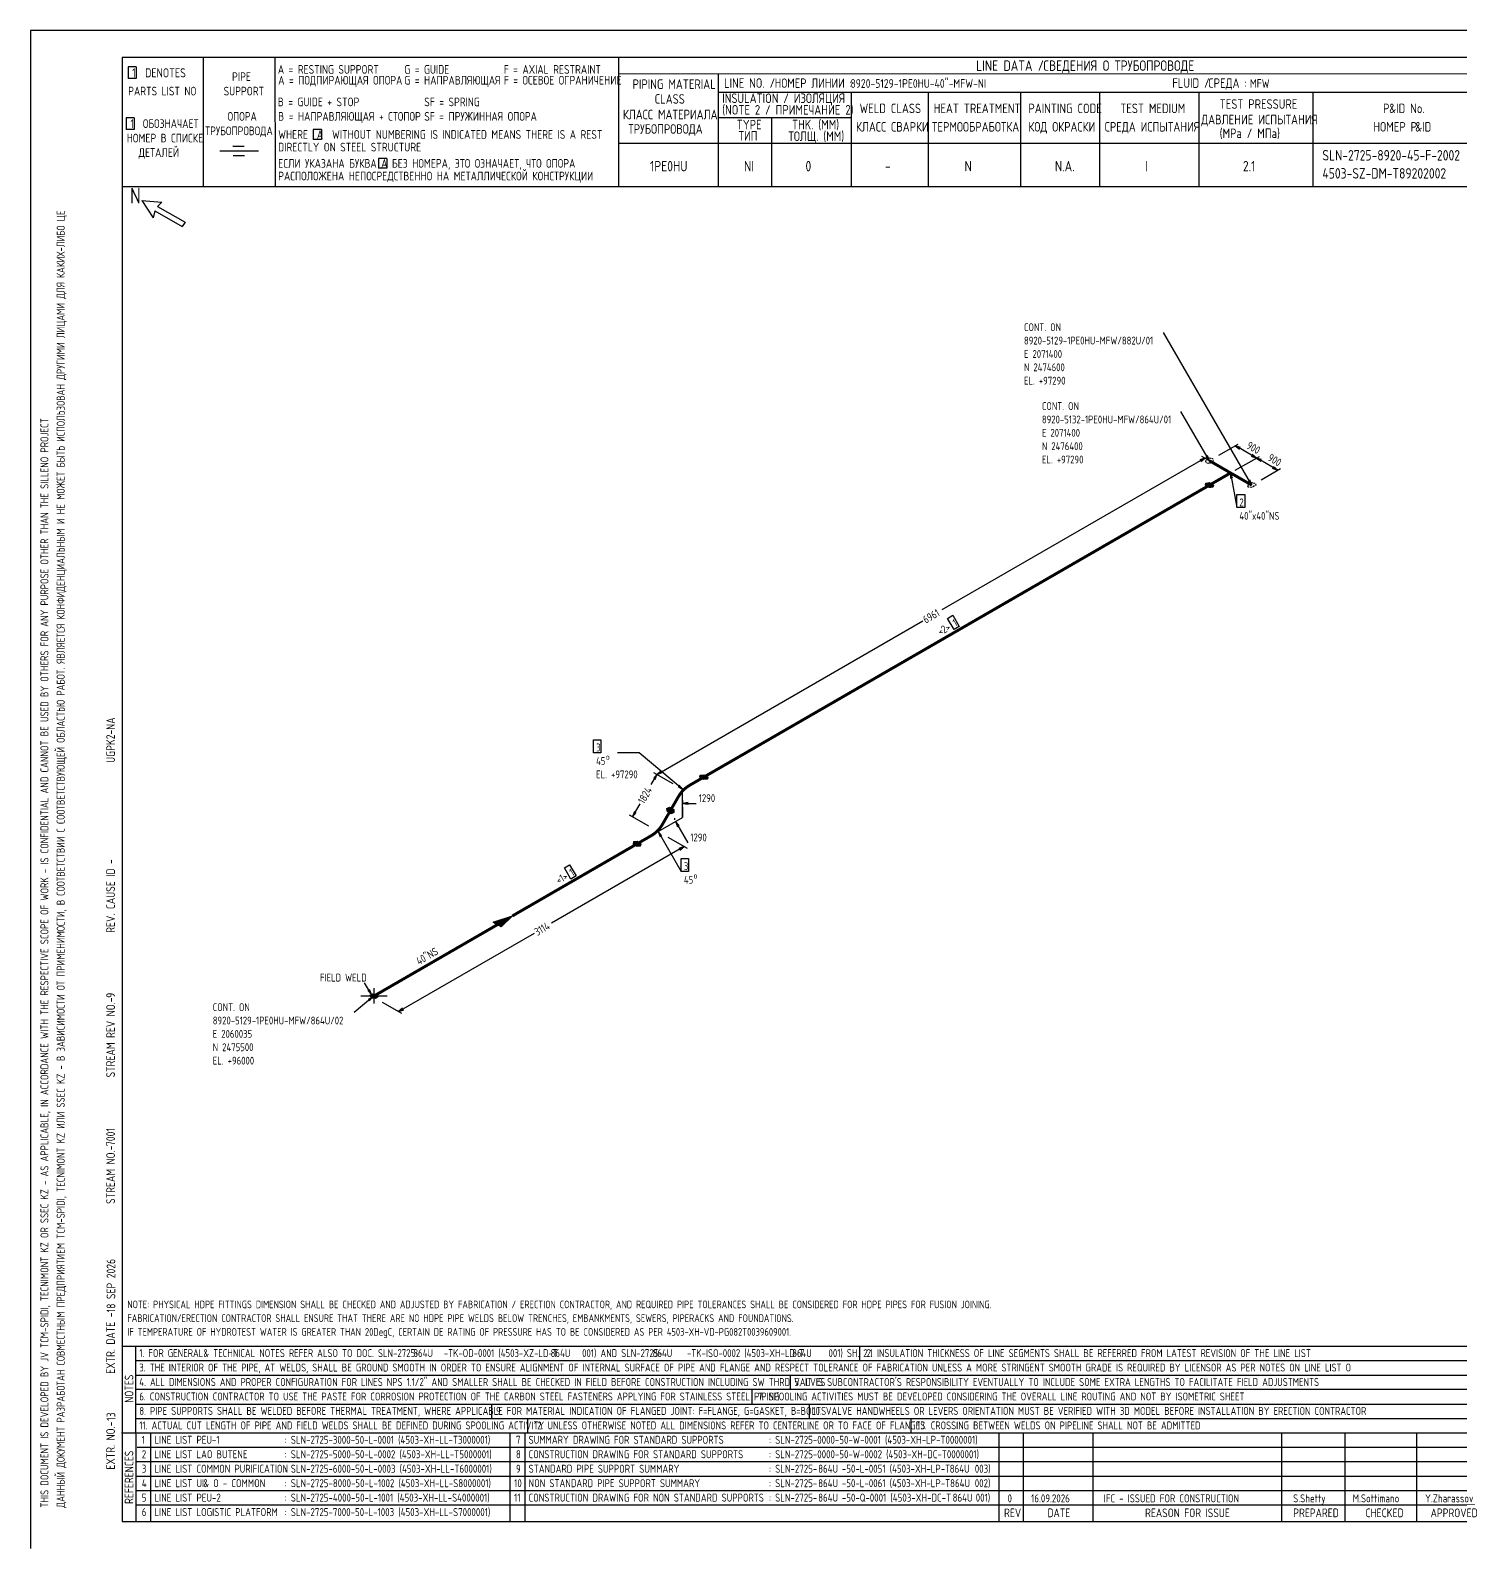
# Model space of a CAD drawing. Extents: x -1005 to 594, y -998 to 420.
# Drawn here: x 0 to 395.7, y 0 to 420 of the extents above; entities that cross this region are included whole.
import ezdxf

# ---------------------------------------------------------------- set-up
doc = ezdxf.new("R2010")
doc.units = 0
doc.linetypes.add('GT100', pattern=[0.8, 0.533333, -0.266667])
doc.styles.add('TTFN17', font='GOST type A')

msp = doc.modelspace()

# ---------------------------------------------------------------- linework, layer by layer
at = {"layer": 'GT_1', "flags": 128}
for points in [[(0, 420), (0, 0)], [(594, 420), (0, 420)], [(589.1, 412.5), (25.4, 412.5)], [(25.4, 412.5), (25.4, 7.5)], [(47.8, 412.5), (47.8, 376.7)], [(67.6, 412.5), (67.7, 376.7)], [(162.7, 412.5), (162.7, 376.7)], [(29.3, 409.9), (27.1, 409.9)], [(27.1, 409.9), (27.1, 406.7)], [(29.3, 409.9), (29.3, 406.7)], [(589.1, 408), (162.7, 407.9)], [(190.3, 407.8), (190.3, 376.7)], [(29.3, 406.7), (27.1, 406.7)], [(190.3, 402.9), (402.7, 402.9)], [(227.1, 402.9), (227.1, 376.7)], [(248.4, 402.9), (248.4, 376.8)], [(273.9, 402.9), (273.9, 376.7)], [(295.8, 402.9), (295.8, 376.7)], [(323.2, 402.9), (323.2, 376.7)], [(354.8, 402.9), (354.8, 376.8)], [(28.7, 395.8), (26.5, 395.8)], [(26.5, 395.8), (26.5, 392.6)], [(28.7, 395.8), (28.7, 392.6)], [(227.1, 395.8), (190.3, 395.8)], [(205, 395.8), (205, 376.7)], [(28.7, 392.6), (26.5, 392.6)], [(80.5, 392.6), (78.2, 392.6)], [(78.2, 392.6), (78.2, 389.8)], [(80.5, 392.6), (80.5, 389.8)], [(63.1, 386.6), (52.4, 386.6)], [(59.1, 387.9), (56, 387.9)], [(80.5, 389.8), (78.2, 389.8)], [(230.2, 388.7), (162.7, 388.7)], [(402.7, 388.7), (226.9, 388.7)], [(59.2, 385.3), (56.1, 385.3)], [(98.6, 384.6), (96.3, 384.6)], [(96.3, 384.6), (96.3, 381.9)], [(98.6, 384.6), (98.6, 381.9)], [(98.6, 381.9), (96.3, 381.9)], [(402.7, 376.7), (25.4, 376.7)], [(30.8, 372.9), (34, 368.1)], [(30.8, 372.9), (36.4, 372.5)], [(34.4, 370.1), (34, 368.1)], [(34.4, 370.1), (42, 365.7)], [(36.4, 372.5), (35.2, 371.3)], [(35.2, 371.3), (42.8, 366.9)], [(42.8, 366.9), (42, 365.7)], [(337.88, 294.2), (313.5, 336.43)], [(326.18, 300.95), (318.3, 314.6)], [(328.8, 302.45), (334.12, 305.52)], [(334.73, 304.62), (333.3, 305.07), (334.5, 304.18)], [(333.3, 305.07), (334.43, 304.48)], [(339.15, 301.7), (334.43, 304.48)], [(337.73, 302.23), (339.15, 301.7), (338.02, 302.68)], [(324.9, 301.7), (252.15, 259.7)], [(323.77, 300.73), (324.9, 301.7), (323.48, 301.18)], [(330.75, 298.32), (324.07, 302.15)], [(325.2, 302.07), (326.18, 300.95), (325.65, 302.38)], [(333.3, 298.32), (339.98, 302.15)], [(333.3, 298.32), (339.98, 302.15)], [(340.57, 301.25), (339.15, 301.7), (340.35, 300.8)], [(339.15, 301.7), (340.27, 301.1)], [(345, 298.32), (340.27, 301.1)], [(340.5, 295.7), (345.82, 298.77)], [(343.57, 298.85), (345, 298.32), (343.88, 299.3)], [(327.3, 294.2), (327.15, 293.68), (326.18, 293.52), (325.05, 294.2), (325.2, 294.73), (326.18, 294.88), (327.3, 294.2)], [(325.05, 294.2), (327.3, 294.2)], [(325.11, 294.4), (326.97, 294.4)], [(325.16, 294.6), (326.63, 294.6)], [(325.38, 294), (327.24, 294)], [(325.69, 294.8), (326.3, 294.8)], [(332.55, 296.15), (332.02, 297.57), (332.02, 296.07)], [(332.02, 297.57), (333.75, 287.98)], [(336.9, 295.32), (337.88, 294.2), (337.35, 295.62)], [(325.72, 293.8), (327.19, 293.8)], [(326.05, 293.6), (326.66, 293.6)], [(333.75, 291.57), (335.93, 291.57), (335.93, 287.98), (333.75, 287.98), (333.75, 291.57)], [(173.32, 214.18), (246.9, 256.62)], [(253.72, 257.3), (255.15, 258.2), (256.95, 255.12), (255.53, 254.22), (253.72, 257.3)], [(155.78, 223.78), (157.8, 223.78), (157.8, 220.18), (155.78, 220.18), (155.78, 223.78)], [(180.45, 210.05), (168.38, 220.18), (162.38, 220.18)], [(177.82, 211.55), (172.5, 214.62)], [(177.82, 211.55), (172.5, 214.62)], [(174.45, 215.15), (173.32, 214.18), (174.75, 214.7)], [(173.32, 214.18), (171.68, 211.4)], [(172.8, 212.75), (173.32, 214.18), (172.35, 213.05)], [(179.18, 210.8), (180.45, 210.05), (179.47, 211.18)], [(180.45, 202.25), (180.45, 210.05)], [(187.43, 213.43), (187.28, 212.9), (186.3, 212.75), (185.18, 213.43), (185.32, 213.95), (186.3, 214.1), (187.43, 213.43)], [(185.22, 213.6), (187.13, 213.6)], [(185.22, 213.4), (187.42, 213.4)], [(185.28, 213.8), (186.8, 213.8)], [(185.55, 213.2), (187.36, 213.2)], [(185.65, 214), (186.47, 214)], [(185.88, 213), (187.3, 213)], [(166.57, 202.47), (168.68, 206.07)], [(180.45, 207.05), (180.45, 206.3)], [(181.95, 206.38), (180.45, 206.15), (181.95, 205.93)], [(180.45, 206.15), (184.2, 206.15)], [(171.07, 199.85), (165.75, 202.93)], [(167.1, 203.9), (166.57, 202.47), (167.55, 203.6)], [(173.7, 198.35), (180.45, 202.25)], [(177.97, 204.43), (178.05, 203.68), (177.3, 203.3), (176.18, 203.97), (176.1, 204.72), (176.85, 205.1), (177.97, 204.43)], [(176.11, 204.6), (177.68, 204.6)], [(176.13, 204.4), (177.98, 204.4)], [(176.15, 204.2), (178, 204.2)], [(176.17, 204), (178.02, 204)], [(176.25, 204.8), (177.35, 204.8)], [(176.47, 203.8), (178.04, 203.8)], [(176.8, 203.6), (177.9, 203.6)], [(178.2, 202.03), (178.2, 201.65)], [(180.45, 205.18), (180.45, 202.25)], [(174.68, 197.22), (173.7, 198.35), (174.22, 196.93)], [(173.7, 198.35), (180.07, 187.32)], [(175.95, 199.62), (175.95, 199.62)], [(179.47, 200), (178.5, 201.12), (179.03, 199.7)], [(178.5, 201.12), (181.88, 195.28)], [(180.82, 194.22), (144.15, 173)], [(167.85, 195.65), (166.88, 195.5), (166.72, 194.97), (167.85, 194.3), (168.82, 194.45), (168.97, 194.97), (167.85, 195.65)], [(166.73, 195), (168.93, 195)], [(166.79, 195.2), (168.6, 195.2)], [(166.85, 195.4), (168.27, 195.4)], [(167.02, 194.8), (168.93, 194.8)], [(167.35, 194.6), (168.87, 194.6)], [(167.68, 194.4), (168.5, 194.4)], [(176.32, 196.85), (181.65, 193.78)], [(179.7, 193.25), (180.82, 194.22), (179.4, 193.7)], [(147.75, 188.3), (149.18, 189.12), (150.97, 186.12), (149.47, 185.22), (147.75, 188.3)], [(180.07, 190.93), (182.1, 190.93), (182.1, 187.32), (180.07, 187.32), (180.07, 190.93)], [(129.22, 172.62), (128.03, 173.3), (133.35, 175.03), (130.28, 172.03), (128.18, 173.22), (132.97, 174.8), (130.2, 172.1), (128.32, 173.15), (132.53, 174.57), (130.05, 172.18), (128.47, 173.07), (132.15, 174.28), (129.9, 172.25), (128.62, 172.93), (131.78, 174.12), (129.75, 172.32), (128.78, 172.85), (131.32, 173.82), (129.6, 172.4), (128.93, 172.78), (131.03, 173.68), (129.45, 172.47), (129.07, 172.7), (130.57, 173.38), (129.3, 172.55), (129.22, 172.62), (133.35, 175.03)], [(101.85, 148.55), (139.43, 170.22)], [(94.35, 153.28), (92.47, 156.5)], [(94.72, 152.68), (89.55, 148.32)], [(91.42, 152.9), (98.7, 152.9)], [(93.38, 154.4), (94.35, 153.28), (93.83, 154.7)], [(93.75, 151.55), (94.72, 152.68), (93.45, 151.93)], [(93.97, 153.12), (94.72, 153.5), (95.85, 153.28), (96.15, 152.68), (95.47, 152.22), (94.35, 152.45), (93.97, 153.12)], [(94.04, 153), (95.99, 153)], [(94.12, 153.2), (95.89, 153.2)], [(94.16, 152.8), (96.09, 152.8)], [(94.27, 152.6), (96.04, 152.6)], [(94.53, 153.4), (95.22, 153.4)], [(94.6, 152.4), (95.74, 152.4)], [(95.1, 150.8), (95.1, 155)], [(97.35, 151.18), (102.67, 148.1)], [(102.97, 149.53), (101.85, 148.55), (103.28, 149.07)], [(25.3, 56), (402.7, 56)], [(29.1, 56), (29.2, 7.5)], [(229.4, 56), (229.4, 52)], [(29.1, 52), (402.7, 52)], [(29.1, 48), (402.7, 48)], [(210.2, 48), (210.2, 44)], [(402.7, 44), (29.1, 44)], [(199.6, 44), (199.6, 40)], [(29.2, 40), (402.7, 40)], [(127.6, 40), (127.6, 36)], [(215.4, 40), (215.4, 36)], [(29.1, 36), (402.7, 36)], [(137.5, 36), (137.5, 32)], [(243.6, 36), (243.6, 32)], [(25.2, 32), (402.7, 32)], [(33.2, 32), (33.2, 7.6)], [(132.6, 32), (132.6, 7.6)], [(136.8, 32), (136.8, 7.6)], [(267.9, 32), (267.9, 7.5)], [(274.6, 32), (274.6, 7.5)], [(293.9, 32), (293.9, 7.5)], [(346.1, 32), (346.1, 7.5)], [(363.6, 32), (363.6, 7.5)], [(383.5, 32), (383.5, 7.5)], [(402.7, 28), (29.5, 28)], [(402.7, 24), (29.1, 24)], [(402.7, 20), (29.1, 20)], [(402.7, 16), (29.1, 16)], [(402.7, 12), (29.2, 12)], [(25.4, 7.5), (589.1, 7.5)], [(0, 0), (0, 0)]]:
    msp.add_lwpolyline(points, dxfattribs=at)
at = {"layer": 'GT_1', "linetype": 'GT100', "flags": 128}
for points in [[(325.05, 300.95), (325.2, 300.43), (326.18, 300.27), (327.3, 300.95), (327.15, 301.48), (326.18, 301.62), (325.05, 300.95)], [(337.88, 293.52), (336.9, 293.68), (336.75, 294.2), (337.88, 294.88), (338.85, 294.73), (339, 294.2), (337.88, 293.52)]]:
    msp.add_lwpolyline(points, dxfattribs=at)
at = {"layer": 'GT_1', "const_width": 0.8, "flags": 128}
for points in [[(332.02, 297.57), (326.18, 300.95)], [(186.3, 213.43), (326.18, 294.2)], [(326.18, 294.2), (332.02, 297.57)], [(332.02, 297.57), (337.88, 294.2)], [(182.4, 211.18), (186.3, 213.43)], [(177.07, 204.2), (179.32, 208.1)], [(174.82, 200.3), (177.07, 204.2)], [(167.85, 194.97), (171.75, 197.22)], [(133.35, 175.03), (167.85, 194.97)], [(94.72, 152.68), (129.22, 172.62)]]:
    msp.add_lwpolyline(points, dxfattribs=at)
for points in [[(179.32, 208.1, -0.13166), (182.4, 211.18)], [(171.75, 197.22, 0.13166), (174.82, 200.3)]]:
    msp.add_lwpolyline(points, format="xyb", dxfattribs=at)

# ---------------------------------------------------------------- texts
at = {"layer": 'GT_1', "style": 'TTFN17'}
for s, height, p in [('LINE DATA /', 2.8875, (261.63, 408.8)), ('СВЕДЕНИЯ О ТРУБОПРОВОДЕ', 2.8875, (280.23, 408.8)), (' 1  DENOTES', 2.5025, (26.88, 407)), (' PIPE', 2.406, (54.56, 406)), ('A = RESTING SUPPORT', 2.4062, (68.46, 408)), ('A = ПОДПИРАЮЩАЯ ОПОРА', 2.4062, (68.56, 405)), ('G = GUIDE', 2.406, (103.46, 408)), ('G = НАПРАВЛЯЮЩАЯ', 2.4062, (103.46, 405)), ('F = AXIAL RESTRAINT', 2.4062, (130.96, 408)), ('F = ОСЕВОЕ ОГРАНИЧЕНИЕ', 2.4062, (130.96, 405)), ('PARTS LIST NO', 2.4062, (27.06, 402)), ('SUPPORT', 2.406, (53.46, 402)), ('PIPING MATERIAL', 2.6469, (166.6, 403.8)), ('LINE NO. /', 2.647, (191.9, 404.1)), ('НОМЕР ЛИНИИ :', 2.5987, (205.89, 404.1)), ('8920-5129-1PE0HU-40"-MFW-NI', 2.4062, (226.86, 404.1)), ('FLUID /', 2.647, (315.9, 404.1)), ('СРЕДА :', 2.647, (325.9, 404.1)), ('MFW', 2.406, (337.36, 404.1)), ('B = GUIDE + STOP', 2.4062, (68.46, 399)), ('SF = SPRING', 2.4062, (108.96, 399)), ('CLASS', 2.647, (172.7, 399.7)), ('(NOTE 2 / ПРИМЕЧАНИЕ 2)', 2.6469, (191.4, 396.7)), ('INSULATION / ИЗОЛЯЦИЯ', 2.6469, (191.4, 399.9)), ('WELD CLASS', 2.647, (229.4, 397.1)), ('HEAT TREATMENT', 2.6469, (249.9, 397.1)), ('PAINTING CODE', 2.6469, (276.1, 397.1)), ('TEST MEDIUM', 2.6469, (301.5, 397.1)), ('TEST PRESSURE', 2.6469, (329, 398.3)), ('P', 2.65, (374.2, 397.1)), ('&ID No.', 2.647, (375.91, 397.1)), (' 1  ОБОЗНАЧАЕТ', 2.4062, (26.46, 393)), ('ОПОРА', 2.406, (54.56, 395)), ('B = НАПРАВЛЯЮЩАЯ + СТОПОР', 2.4062, (68.56, 395)), ('SF = ПРУЖИННАЯ ОПОРА', 2.4062, (108.96, 395)), ('КЛАСС МАТЕРИАЛА', 2.6469, (163.9, 395.4)), ('TYPE', 2.647, (195.4, 392.6)), ('THK. (MM)', 2.647, (210.7, 392.6)), ('ДАВЛЕНИЕ ИСПЫТАНИЯ', 2.6469, (323.9, 394)), ('НОМЕР В СПИСКЕ', 2.4062, (26.66, 389)), ('ТРУБОПРОВОДА', 2.4062, (48.36, 391)), ('WHERE  A  WITHOUT NUMBERING IS INDICATED MEANS THERE IS A REST', 2.4062, (68.56, 390)), ('ТРУБОПРОВОДА', 2.6469, (165.4, 391.4)), ('ТИП', 2.647, (195.9, 389.5)), ('ТОЛЩ. (ММ)', 2.647, (209.7, 389.4)), ('КЛАСС СВАРКИ', 2.6469, (228.4, 392)), ('ТЕРМООБРАБОТКА', 2.6469, (249.4, 392)), ('КОД ОКРАСКИ', 2.6469, (276.1, 392)), ('СРЕДА ИСПЫТАНИЯ', 2.6469, (297.2, 392)), ('(MPa / МПа)', 2.6469, (329, 390.2)), ('НОМЕР P', 2.647, (371.5, 392)), ('&ID', 2.647, (383.1, 392)), ('ДЕТАЛЕЙ', 2.406, (29.96, 385)), ('DIRECTLY ON STEEL STRUCTURE', 2.4062, (68.56, 386.5)), ('SLN-2725-8920-45-F-2002', 2.8875, (357.43, 384)), ('ЕСЛИ УКАЗАНА БУКВА A БЕЗ НОМЕРА, ЭТО ОЗНАЧАЕТ, ЧТО ОПОРА', 2.4062, (68.56, 382)), ('1PE0HU', 2.888, (171.43, 381)), ('NI', 2.888, (197.43, 381)), ('0', 2.89, (214.43, 381)), ('-', 2.89, (236.43, 381)), ('N', 2.89, (258.43, 381)), ('N.A.', 2.888, (283.43, 381)), ('I', 2.89, (308.43, 381)), ('2.1', 2.888, (335.43, 381)), ('РАСПОЛОЖЕНА НЕПОСРЕДСТВЕННО НА МЕТАЛЛИЧЕСКОЙ КОНСТРУКЦИИ', 2.4062, (68.56, 378.5)), ('4503-SZ-DM-T89202002', 2.8875, (357.43, 379)), ('N', 4.33, (27.55, 372.1)), ('CONT. ON', 2.166, (274.86, 336.8)), ('8920-5129-1PE0HU-MFW/882U/01', 2.1656, (274.86, 333.1)), ('E 2071400', 2.166, (274.86, 329.4)), ('N 2474600', 2.166, (274.86, 325.71)), ('EL. +97290', 2.166, (274.86, 322.01)), ('CONT. ON', 2.166, (279.82, 314.98)), ('8920-5132-1PE0HU-MFW/864U/01', 2.1656, (279.82, 311.28)), ('E 2071400', 2.166, (279.82, 307.58)), ('N 2476400', 2.166, (279.82, 303.88)), ('EL. +97290', 2.166, (279.82, 300.19)), ('2', 2.17, (334.45, 288.35)), ('40"x40"NS', 2.166, (334.45, 284.6)), ('3', 2.17, (156.5, 220.55)), ('45', 2.166, (156.5, 216.8)), ('o', 1.62, (159.15, 218.21)), ('EL. +97290', 2.166, (156.5, 213.1)), ('1290', 2.166, (184.9, 206.53)), ('1290', 2.166, (182.57, 195.65)), ('3', 2.17, (180.78, 187.7)), ('45', 2.166, (180.78, 183.95)), ('o', 1.62, (183.42, 185.36)), ('FIELD WELD', 2.166, (80.13, 156.88)), ('CONT. ON', 2.166, (50.45, 148.7)), ('8920-5129-1PE0HU-MFW/864U/02', 2.1656, (50.45, 145)), ('E 2060035', 2.166, (50.45, 141.31)), ('N 2475500', 2.166, (50.45, 137.61)), ('EL. +96000', 2.166, (50.45, 133.91)), ('NOTE: PHYSICAL HDPE FITTINGS DIMENSION SHALL BE CHECKED AND ADJUSTED BY FABRICATION / ERECTION CONTRACTOR, AND REQUIRED PIPE TOLERANCES SHALL BE CONSIDERED FOR HDPE PIPES FOR FUSION JOINING.', 2.1175, (26.82, 66.5)), ('FABRICATION/ERECTION CONTRACTOR SHALL ENSURE THAT THERE ARE NO HDPE PIPE WELDS BELOW TRENCHES, EMBANKMENTS, SEWERS, PIPERACKS AND FOUNDATIONS.', 2.1175, (26.82, 62.7)), ('IF TEMPERATURE OF HYDROTEST WATER IS GREATER THAN 20DegC, CERTAIN DE RATING OF PRESSURE HAS TO BE CONSIDERED AS PER 4503-XH-VD-PG082T0039609001.', 2.1175, (26.82, 58.9)), ('1. FOR GENERAL', 2.1849, (30.13, 53)), ('& TECHNICAL NOTES REFER ALSO TO DOC. SLN-2725-      -TK-OD-0001 (4503-XZ-LD-T      001) AND SLN-2725-      -TK-ISO-0002 (4503-XH-LD-T      001) SH. 2.1', 2.18487, (47.87, 53)), ('864U', 2.185, (105.93, 53)), ('864U', 2.185, (143.93, 53)), ('864U', 2.185, (172.13, 53)), ('864U', 2.185, (210.73, 53)), ('2. INSULATION THICKNESS OF LINE SEGMENTS SHALL BE REFERRED FROM LATEST REVISION OF THE LINE LIST', 2.1849, (231.33, 53)), ('3. THE INTERIOR OF THE PIPE, AT WELDS, SHALL BE GROUND SMOOTH IN ORDER TO ENSURE ALIGNMENT OF INTERNAL SURFACE OF PIPE AND FLANGE AND RESPECT TOLERANCE OF FABRICATION UNLESS A MORE STRINGENT SMOOTH GRADE IS REQUIRED BY LICENSOR AS PER NOTES ON LINE LIST O', 2.18487, (30.13, 49)), ('4. ALL DIMENSIONS AND PROPER CONFIGURATION FOR LINES NPS 1.1/2" AND SMALLER SHALL BE CHECKED IN FIELD BEFORE CONSTRUCTION INCLUDING SW THRD VALVES', 2.18487, (30.13, 45)), ("5. IT IS SUBCONTRACTOR'S RESPONSIBILITY EVENTUALLY TO INCLUDE SOME EXTRA LENGTHS TO FACILITATE FIELD ADJUSTMENTS", 2.18487, (211.33, 45)), ('6. CONSTRUCTION CONTRACTOR TO USE THE PASTE FOR CORROSION PROTECTION OF THE CARBON STEEL FASTENERS APPLYING FOR STAINLESS STEEL PIPING', 2.18487, (30.13, 41)), ('7. SPOOLING ACTIVITIES MUST BE DEVELOPED CONSIDERING THE OVERALL LINE ROUTING AND NOT BY ISOMETRIC SHEET', 2.18487, (201.33, 41)), ('8. PIPE SUPPORTS SHALL BE WELDED BEFORE THERMAL TREATMENT, WHERE APPLICABLE', 2.1849, (30.13, 37)), ('9. FOR MATERIAL INDICATION OF FLANGED JOINT: F=FLANGE, G=GASKET, B=BOLTS', 2.1849, (128.83, 37)), ('10. VALVE HANDWHEELS OR LEVERS ORIENTATION MUST BE VERIFIED WITH 3D MODEL BEFORE INSTALLATION BY ERECTION CONTRACTOR', 2.18487, (216.33, 37)), ('11. ACTUAL CUT LENGTH OF PIPE AND FIELD WELDS SHALL BE DEFINED DURING SPOOLING ACTIVITY', 2.1849, (30.13, 33)), ('12. UNLESS OTHERWISE NOTED ALL DIMENSIONS REFER TO CENTERLINE OR TO FACE OF FLANGES', 2.1849, (139.33, 33)), ('13. CROSSING BETWEEN WELDS ON PIPELINE SHALL NOT BE ADMITTED', 2.1849, (245.33, 33)), ('1', 2.21, (30.83, 29)), ('LINE LIST PEU-1', 2.2138, (34.33, 29)), (': SLN-2725-3000-50-L-0001 (4503-XH-LL-T3000001)', 2.2138, (70.33, 29)), ('7', 2.21, (134.33, 29)), ('SUMMARY DRAWING FOR STANDARD SUPPORTS', 2.2138, (137.83, 29)), (': SLN-2725-0000-50-W-0001 (4503-XH-LP-T0000001)', 2.2138, (204.33, 29)), ('2', 2.21, (30.83, 25)), ('LINE LIST LAO BUTENE', 2.2138, (34.33, 25)), (': SLN-2725-5000-50-L-0002 (4503-XH-LL-T5000001)', 2.2138, (70.33, 25)), ('8', 2.21, (134.33, 25)), ('CONSTRUCTION DRAWING FOR STANDARD SUPPORTS', 2.2138, (137.83, 25)), (': SLN-2725-0000-50-W-0002 (4503-XH-DC-T0000001)', 2.2138, (204.33, 25)), ('3', 2.21, (30.83, 21)), ('LINE LIST COMMON PURIFICATION', 2.2138, (34.33, 21)), (': SLN-2725-6000-50-L-0003 (4503-XH-LL-T6000001)', 2.2138, (70.33, 21)), ('9', 2.21, (134.33, 21)), ('STANDARD PIPE SUPPORT SUMMARY', 2.2138, (137.83, 21)), (': SLN-2725-      -50-L-0051 (4503-XH-LP-T      003)', 2.2138, (204.33, 21)), ('864U', 2.214, (217.93, 21)), ('864U', 2.214, (254.33, 21)), ('4', 2.21, (30.83, 17)), ('LINE LIST UI', 2.2138, (34.33, 17)), ('& O - COMMON', 2.2138, (47.85, 17)), (': SLN-2725-8000-50-L-1002 (4503-XH-LL-S8000001)', 2.2138, (70.33, 17)), ('10', 2.214, (133.83, 17)), ('NON STANDARD PIPE SUPPORT SUMMARY', 2.2138, (137.83, 17)), (': SLN-2725-      -50-L-0061 (4503-XH-LP-T      002)', 2.2138, (204.33, 17)), ('864U', 2.214, (217.93, 17)), ('864U', 2.214, (254.43, 17)), ('5', 2.21, (30.83, 13)), ('LINE LIST PEU-2', 2.2138, (34.33, 13)), (': SLN-2725-4000-50-L-1001 (4503-XH-LL-S4000001)', 2.2138, (70.33, 13)), ('11', 2.214, (133.83, 13)), ('CONSTRUCTION DRAWING FOR NON STANDARD SUPPORTS', 2.2138, (137.83, 13)), (': SLN-2725-      -50-Q-0001 (4503-XH-DC-T      001)', 2.2138, (204.33, 13)), ('864U', 2.214, (217.93, 13)), ('864U', 2.214, (255.13, 13)), ('0', 2.21, (270.33, 12.8)), ('16.09.2026', 2.214, (276.83, 12.8)), ('IFC - ISSUED FOR CONSTRUCTION', 2.2138, (296.93, 12.8)), ('S.Shetty', 2.214, (349.33, 12.8)), ('M.Sottimano', 2.2138, (365.83, 12.8)), ('Y.Zharassov', 2.2138, (385.83, 12.8)), ('6', 2.21, (30.83, 9)), ('LINE LIST LOGISTIC PLATFORM', 2.2138, (34.33, 9)), (': SLN-2725-7000-50-L-1003 (4503-XH-LL-S7000001)', 2.2138, (70.33, 9)), ('REV', 2.406, (269.36, 8.7)), ('DATE', 2.406, (281.36, 8.7)), ('REASON FOR ISSUE', 2.4062, (308.36, 8.7)), ('PREPARED', 2.406, (349.36, 8.7)), ('CHECKED', 2.406, (369.36, 8.7)), ('APPROVED', 2.406, (387.36, 8.7))]:
    msp.add_text(s, height=height, dxfattribs=at).set_placement(p)
for s, height, rotation, p in [('ДАННЫЙ ДОКУМЕНТ РАЗРАБОТАН СОВМЕСТНЫМ ПРЕДПРИЯТИЕМ TCM-SPIDI, TECNIMONT KZ ИЛИ SSEC KZ - В ЗАВИСИМОСТИ ОТ ПРИМЕНИМОСТИ, В СООТВЕТСТВИИ С СООТВЕТСТВУЮЩЕЙ ОБЛАСТЬЮ РАБОТ. ЯВЛЯЕТСЯ КОНФИДЕНЦИАЛЬНЫМ И НЕ МОЖЕТ БЫТЬ ИСПОЛЬЗОВАН ДРУГИМИ ЛИЦАМИ ДЛЯ КАКИХ-ЛИБО ЦЕ', 2.21375, 90, (9.5, 11.33)), ('THIS DOCUMENT IS DEVELOPED BY JV TCM-SPIDI, TECNIMONT KZ OR SSEC KZ - AS APPLICABLE, IN ACCORDANCE WITH THE RESPECTIVE SCOPE OF WORK - IS CONFIDENTIAL AND CANNOT BE USED BY OTHERS FOR ANY PURPOSE OTHER THAN THE SILLENO PROJECT', 2.21375, 90, (5, 11.33)), ('900', 2.166, -30, (336.23, 304.51)), ('900', 2.166, -30, (342.08, 301.13)), ('6961', 2.166, 30, (247.71, 255.84)), ('1', 2.17, 30, (255.92, 254.91)), ('<2>', 2.166, 30, (251.74, 252.5)), ('UGPK2-NA', 2.406, 90, (23.4, 217.36)), ('1824', 2.166, 60, (169.78, 205.82)), ('REV. CAUSE ID -', 2.4062, 90, (23.4, 170.36)), ('<1>', 2.166, 30, (146.14, 183.73)), ('1', 2.17, 30, (149.92, 185.91)), ('3114', 2.166, 30, (140.25, 169.45)), ('40"NS', 2.166, 30, (107.52, 161.38)), ('9', 2.41, 90, (23.4, 152.36)), ('STREAM REV NO.-', 2.4062, 90, (23.4, 130.36)), ('7001', 2.406, 90, (23.4, 111.36)), ('STREAM NO.-', 2.4062, 90, (23.4, 95.36)), ('18 SEP 2026', 2.4062, 90, (23.5, 65.36)), ('EXTR. DATE -', 2.4062, 90, (23.4, 48.36)), ('NOTES', 2.406, 90, (28.5, 40.36)), ('EXTR. NO.-', 2.406, 90, (23.4, 21.86)), ('13', 2.406, 90, (23.5, 35.36)), ('REFERENCES', 2.406, 90, (28.5, 12.36))]:
    msp.add_text(s, height=height, rotation=rotation, dxfattribs=at).set_placement(p)

doc.saveas('drawing.dxf')
